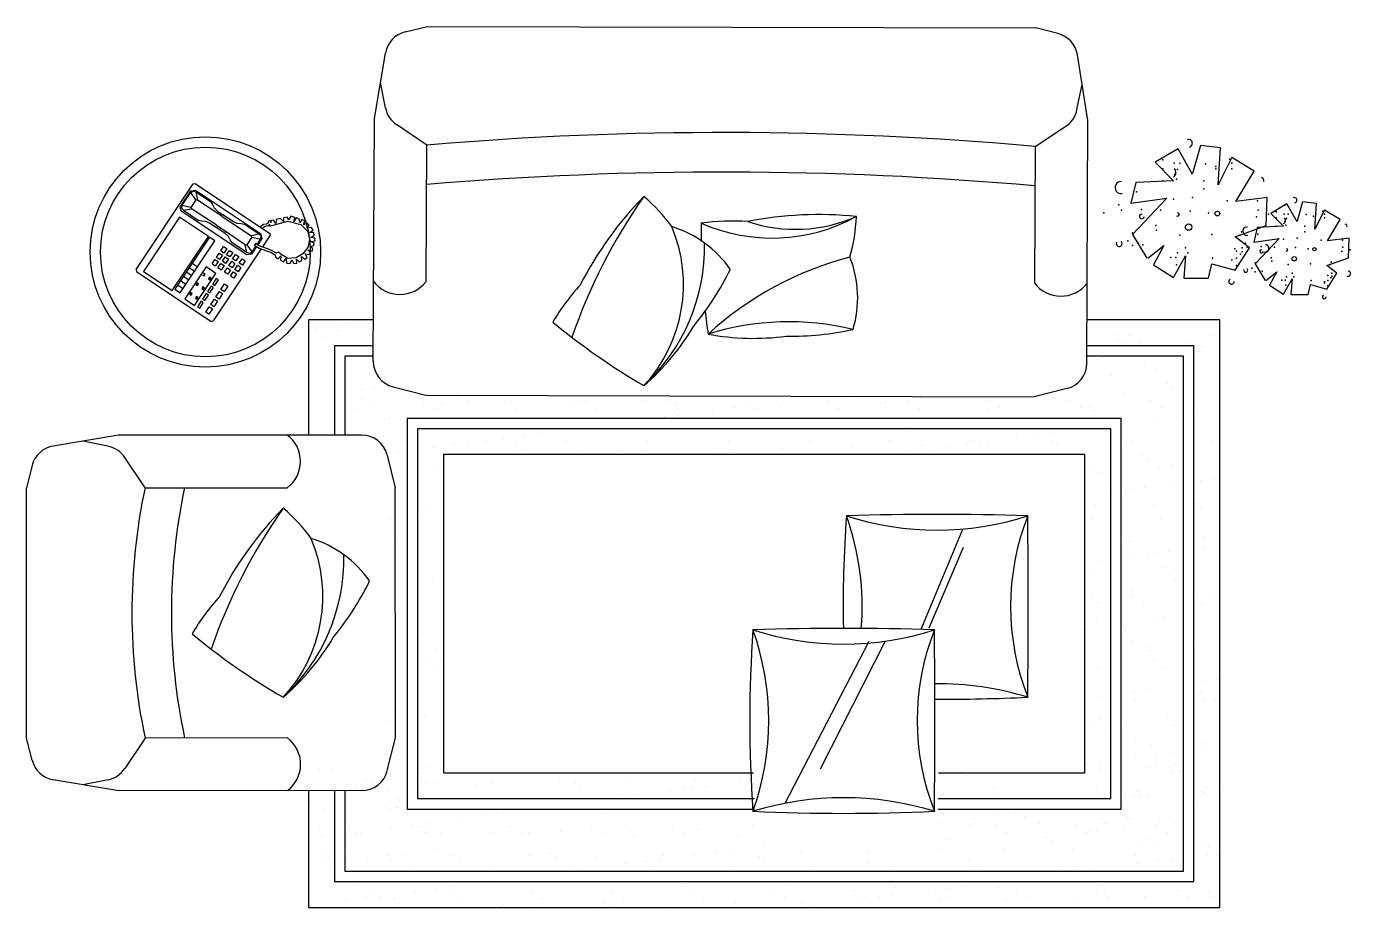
# Model space of a CAD drawing. Header units: inches. Extents: x 10.1 to 52.6, y 12.1 to 36.9.
# Drawn here: x 25.071 to 27.624, y 16.585 to 18.285 of the extents above; entities that cross this region are included whole.
import ezdxf

# ---------------------------------------------------------------- set-up
doc = ezdxf.new("R2010")
doc.units = ezdxf.units.IN
doc.header["$MEASUREMENT"] = 0
doc.layers.add('02', color=2, linetype='Continuous')

msp = doc.modelspace()

# ---------------------------------------------------------------- linework, layer by layer
at = {"layer": '02'}
for p, q in [((25.8016, 18.2742), (25.8445, 18.2847)), ((25.8445, 18.2847), (27.0173, 18.2819)), ((27.0601, 18.271), (27.0173, 18.2819)), ((25.7421, 18.1074), (25.7637, 18.2334)), ((27.1181, 18.1036), (27.0977, 18.2299)), ((25.7634, 18.1279), (25.7539, 18.1766)), ((27.0969, 18.1244), (27.1069, 18.173)), ((25.74, 17.639), (25.7421, 18.1074)), ((27.116, 17.6353), (27.1181, 18.1036)), ((25.8434, 18.0561), (25.7849, 18.0955)), ((27.0163, 18.0533), (27.0752, 18.0922)), ((25.8419, 17.793), (25.8434, 18.0561)), ((27.0163, 18.0533), (27.0148, 17.7902)), ((27.3353, 18.0551), (27.3199, 18.0011)), ((27.3739, 18.0504), (27.3353, 18.0551)), ((27.3693, 17.9795), (27.3739, 18.0504)), ((27.2921, 18.0489), (27.2474, 18.0227)), ((27.3199, 17.9995), (27.2921, 18.0489)), ((27.3955, 18.0319), (27.3693, 17.9795)), ((27.4387, 18.0057), (27.3955, 18.0319)), ((27.2474, 18.0227), (27.2829, 17.9872)), ((27.4032, 17.9471), (27.4387, 18.0057)), ((25.2826, 17.8158), (25.3929, 17.981)), ((25.3929, 17.981), (25.3964, 17.9817)), ((25.3964, 17.9817), (25.5407, 17.8854)), ((27.2103, 17.9841), (27.201, 17.944)), ((27.2829, 17.9872), (27.2103, 17.9841)), ((25.3674, 17.9361), (25.3883, 17.9674)), ((25.3712, 17.9395), (25.388, 17.9646)), ((25.388, 17.9646), (25.3929, 17.9674)), ((25.3981, 17.9503), (25.388, 17.9646)), ((25.3883, 17.9674), (25.397, 17.9692)), ((25.3981, 17.9503), (25.3883, 17.9357)), ((25.3929, 17.9674), (25.3977, 17.9657)), ((25.397, 17.9692), (25.5226, 17.8855)), ((25.3977, 17.9657), (25.4009, 17.95)), ((25.3977, 17.9657), (25.426, 17.9469)), ((25.4009, 17.95), (25.3981, 17.9503)), ((25.4479, 17.9186), (25.4009, 17.95)), ((27.201, 17.944), (27.2705, 17.9533)), ((27.2705, 17.9533), (27.2041, 17.8838)), ((27.4634, 17.9548), (27.4032, 17.9471)), ((27.4619, 17.9008), (27.4634, 17.9548)), ((25.3698, 17.9284), (25.3674, 17.9361)), ((25.4964, 17.844), (25.3698, 17.9284)), ((25.3712, 17.9395), (25.3705, 17.934)), ((25.3705, 17.934), (25.374, 17.9301)), ((25.3883, 17.9357), (25.3712, 17.9395)), ((25.374, 17.9301), (25.3897, 17.9333)), ((25.374, 17.9301), (25.4023, 17.9113)), ((25.3897, 17.9333), (25.3883, 17.9357)), ((25.4368, 17.9019), (25.3897, 17.9333)), ((25.426, 17.9469), (25.4298, 17.9413)), ((25.4298, 17.9413), (25.433, 17.9346)), ((25.433, 17.9346), (25.4396, 17.9287)), ((25.4396, 17.9287), (25.45, 17.9217)), ((27.5019, 17.9425), (27.4705, 17.9241)), ((27.4705, 17.9241), (27.4954, 17.8993)), ((27.5213, 17.9079), (27.5019, 17.9425)), ((27.5321, 17.9468), (27.5213, 17.909)), ((27.5591, 17.9435), (27.5321, 17.9468)), ((27.5559, 17.8939), (27.5591, 17.9435)), ((27.5743, 17.9306), (27.5559, 17.8939)), ((27.6045, 17.9122), (27.5743, 17.9306)), ((25.3667, 17.9169), (25.2969, 17.8123)), ((25.4221, 17.8799), (25.3667, 17.9169)), ((25.4023, 17.9113), (25.4089, 17.9099)), ((25.4089, 17.9099), (25.4162, 17.9095)), ((25.4162, 17.9095), (25.4242, 17.9057)), ((25.4242, 17.9057), (25.4347, 17.8987)), ((25.4546, 17.8855), (25.4347, 17.8987)), ((25.4368, 17.9019), (25.4933, 17.8642)), ((25.4479, 17.9186), (25.5044, 17.8809)), ((25.4699, 17.9085), (25.45, 17.9217)), ((25.4779, 17.9046), (25.4699, 17.9085)), ((25.4853, 17.9043), (25.4779, 17.9046)), ((25.4919, 17.9029), (25.4853, 17.9043)), ((25.5201, 17.8841), (25.4919, 17.9029)), ((25.5284, 17.9027), (25.5219, 17.898)), ((25.5261, 17.8952), (25.5304, 17.899)), ((25.5333, 17.9037), (25.5284, 17.9027)), ((25.5304, 17.899), (25.5366, 17.901)), ((25.5368, 17.9046), (25.5333, 17.9037)), ((25.5366, 17.901), (25.5388, 17.9011)), ((25.5379, 17.9094), (25.5368, 17.9046)), ((25.541, 17.91), (25.5379, 17.9094)), ((25.5388, 17.9011), (25.5401, 17.9035)), ((25.5401, 17.9035), (25.5408, 17.8998)), ((25.5408, 17.8998), (25.554, 17.9032)), ((25.5431, 17.9065), (25.541, 17.91)), ((25.5476, 17.9112), (25.5428, 17.9104)), ((25.5428, 17.9104), (25.5431, 17.9065)), ((25.5522, 17.9049), (25.5476, 17.9112)), ((25.5531, 17.9126), (25.5522, 17.9049)), ((25.5609, 17.9143), (25.5531, 17.9126)), ((25.554, 17.9032), (25.575, 17.9091)), ((25.5668, 17.9088), (25.5609, 17.9143)), ((25.567, 17.9155), (25.5668, 17.9088)), ((25.574, 17.9168), (25.567, 17.9155)), ((25.5775, 17.912), (25.574, 17.9168)), ((25.5755, 17.9091), (25.6001, 17.9028)), ((25.5811, 17.9189), (25.5775, 17.9121)), ((25.5887, 17.9165), (25.5811, 17.9189)), ((25.587, 17.9088), (25.5887, 17.9165)), ((25.5913, 17.9157), (25.587, 17.9088)), ((25.5971, 17.914), (25.5913, 17.9157)), ((25.5984, 17.9067), (25.5971, 17.914)), ((25.6022, 17.9124), (25.5984, 17.9067)), ((25.6001, 17.9028), (25.614, 17.8893)), ((25.6082, 17.9099), (25.6022, 17.9124)), ((25.6057, 17.9021), (25.6082, 17.9099)), ((25.6126, 17.9055), (25.6057, 17.9021)), ((25.6117, 17.8954), (25.6163, 17.9018)), ((25.6163, 17.9018), (25.6126, 17.9055)), ((27.4017, 17.8792), (27.4619, 17.9008)), ((27.4446, 17.8971), (27.4381, 17.869)), ((27.4954, 17.8993), (27.4446, 17.8971)), ((27.5797, 17.8712), (27.6045, 17.9122)), ((25.3524, 17.7753), (25.4221, 17.8799)), ((25.4242, 17.8785), (25.3572, 17.7781)), ((25.3677, 17.7711), (25.4347, 17.8715)), ((25.4347, 17.8715), (25.4242, 17.8785)), ((25.4612, 17.8795), (25.4546, 17.8855)), ((25.4643, 17.8729), (25.4612, 17.8795)), ((25.4682, 17.8673), (25.4643, 17.8729)), ((25.5058, 17.8785), (25.4961, 17.8638)), ((25.5201, 17.8841), (25.5044, 17.8809)), ((25.5044, 17.8809), (25.5058, 17.8785)), ((25.5058, 17.8785), (25.5229, 17.8746)), ((25.5161, 17.8644), (25.5229, 17.8746)), ((25.5253, 17.876), (25.5172, 17.8638)), ((25.5236, 17.8802), (25.5201, 17.8841)), ((25.5226, 17.8855), (25.5253, 17.876)), ((25.5229, 17.8746), (25.5236, 17.8802)), ((25.5414, 17.882), (25.5264, 17.8594)), ((25.5407, 17.8854), (25.5414, 17.882)), ((25.6208, 17.8967), (25.6117, 17.8954)), ((25.614, 17.8893), (25.6169, 17.8739)), ((25.6169, 17.8739), (25.614, 17.8581)), ((25.6179, 17.8873), (25.6239, 17.8921)), ((25.6256, 17.8864), (25.6179, 17.8873)), ((25.6198, 17.8777), (25.6263, 17.882)), ((25.6272, 17.8765), (25.6198, 17.8777)), ((25.6239, 17.8921), (25.6208, 17.8967)), ((25.6263, 17.882), (25.6256, 17.8864)), ((25.6279, 17.8711), (25.6272, 17.8765)), ((27.2041, 17.8838), (27.2319, 17.8376)), ((27.4295, 17.8576), (27.4017, 17.8792)), ((27.4381, 17.869), (27.4867, 17.8755)), ((27.4867, 17.8755), (27.4403, 17.8269)), ((27.6218, 17.8766), (27.5797, 17.8712)), ((27.6207, 17.8388), (27.6218, 17.8766)), ((25.5239, 17.8558), (25.4311, 17.7167)), ((25.4375, 17.8394), (25.443, 17.8478)), ((25.443, 17.8478), (25.4493, 17.8436)), ((25.4458, 17.852), (25.4514, 17.8604)), ((25.4521, 17.8478), (25.4458, 17.852)), ((25.4514, 17.8604), (25.4577, 17.8562)), ((25.4577, 17.8562), (25.4521, 17.8478)), ((25.4573, 17.8443), (25.4629, 17.8527)), ((25.4629, 17.8527), (25.4692, 17.8485)), ((25.4692, 17.8485), (25.4636, 17.8401)), ((25.4964, 17.8485), (25.4682, 17.8673)), ((25.4933, 17.8642), (25.4961, 17.8638)), ((25.4964, 17.8485), (25.4933, 17.8642)), ((25.4961, 17.8638), (25.5062, 17.8495)), ((25.5013, 17.8468), (25.4964, 17.8485)), ((25.5062, 17.8495), (25.5013, 17.8468)), ((25.5149, 17.8604), (25.5051, 17.8457)), ((25.5062, 17.8495), (25.5139, 17.8611)), ((25.5128, 17.8663), (25.5107, 17.8631)), ((25.5107, 17.8631), (25.5198, 17.8573)), ((25.5216, 17.8613), (25.5128, 17.8663)), ((25.5198, 17.8573), (25.5321, 17.8527)), ((25.5293, 17.8582), (25.5216, 17.8613)), ((25.541, 17.8541), (25.5293, 17.8582)), ((25.5321, 17.8527), (25.5437, 17.8486)), ((25.5465, 17.8514), (25.541, 17.8541)), ((25.5437, 17.8486), (25.5491, 17.8448)), ((25.5519, 17.8475), (25.5465, 17.8514)), ((25.5572, 17.8495), (25.5519, 17.8475)), ((25.5615, 17.8454), (25.5572, 17.8495)), ((25.6045, 17.8461), (25.5911, 17.8388)), ((25.614, 17.8581), (25.6045, 17.8461)), ((25.6126, 17.8394), (25.6087, 17.846)), ((25.6087, 17.846), (25.6161, 17.8447)), ((25.6189, 17.848), (25.6138, 17.8536)), ((25.6138, 17.8536), (25.6221, 17.8514)), ((25.6161, 17.8447), (25.6189, 17.848)), ((25.6182, 17.8602), (25.6256, 17.8622)), ((25.6237, 17.8561), (25.6182, 17.8602)), ((25.6194, 17.8703), (25.6279, 17.8711)), ((25.6262, 17.8667), (25.6194, 17.8703)), ((25.6221, 17.8514), (25.6237, 17.8561)), ((25.6256, 17.8622), (25.6262, 17.8667)), ((27.2335, 17.8376), (27.2643, 17.8623)), ((27.2643, 17.8623), (27.2443, 17.8252)), ((27.4017, 17.8144), (27.4295, 17.8576)), ((25.4176, 17.821), (25.3764, 17.7593)), ((25.3907, 17.8283), (25.4012, 17.8213)), ((25.4364, 17.8084), (25.4176, 17.821)), ((25.4291, 17.8269), (25.4347, 17.8353)), ((25.4354, 17.8227), (25.4291, 17.8269)), ((25.4347, 17.8353), (25.4409, 17.8311)), ((25.4409, 17.8311), (25.4354, 17.8227)), ((25.4437, 17.8353), (25.4375, 17.8394)), ((25.4406, 17.8192), (25.4462, 17.8276)), ((25.4493, 17.8436), (25.4437, 17.8353)), ((25.4462, 17.8276), (25.4525, 17.8234)), ((25.4525, 17.8234), (25.4469, 17.815)), ((25.449, 17.8318), (25.4545, 17.8401)), ((25.4552, 17.8276), (25.449, 17.8318)), ((25.4545, 17.8401), (25.4608, 17.836)), ((25.4608, 17.836), (25.4552, 17.8276)), ((25.4636, 17.8401), (25.4573, 17.8443)), ((25.4615, 17.8234), (25.4671, 17.8318)), ((25.4678, 17.8192), (25.4615, 17.8234)), ((25.4671, 17.8318), (25.4734, 17.8276)), ((25.4734, 17.8276), (25.4678, 17.8192)), ((25.4688, 17.8366), (25.4744, 17.845)), ((25.4751, 17.8325), (25.4688, 17.8366)), ((25.473, 17.8157), (25.4786, 17.8241)), ((25.4744, 17.845), (25.4807, 17.8408)), ((25.4807, 17.8408), (25.4751, 17.8325)), ((25.4786, 17.8241), (25.4849, 17.8199)), ((25.4814, 17.8283), (25.487, 17.8366)), ((25.4877, 17.8241), (25.4814, 17.8283)), ((25.487, 17.8366), (25.4933, 17.8325)), ((25.4933, 17.8325), (25.4877, 17.8241)), ((25.5051, 17.8457), (25.4964, 17.844)), ((25.5491, 17.8448), (25.5508, 17.8445)), ((25.5508, 17.8445), (25.5516, 17.8407)), ((25.5516, 17.8407), (25.5564, 17.8368)), ((25.5564, 17.8368), (25.5615, 17.8423)), ((25.5615, 17.8423), (25.5612, 17.8339)), ((25.5612, 17.8339), (25.5672, 17.8306)), ((25.5755, 17.8375), (25.5615, 17.8454)), ((25.5672, 17.8306), (25.5723, 17.8369)), ((25.5723, 17.8369), (25.573, 17.8279)), ((25.573, 17.8279), (25.5798, 17.8274)), ((25.5911, 17.8388), (25.5755, 17.8375)), ((25.5798, 17.8274), (25.5827, 17.8346)), ((25.5827, 17.8346), (25.5867, 17.8277)), ((25.5867, 17.8277), (25.5926, 17.8283)), ((25.5926, 17.8283), (25.5923, 17.8356)), ((25.5923, 17.8356), (25.5974, 17.8309)), ((25.5974, 17.8309), (25.6026, 17.8332)), ((25.6026, 17.8332), (25.6018, 17.8411)), ((25.6018, 17.8411), (25.6083, 17.8358)), ((25.6083, 17.8358), (25.6126, 17.8394)), ((27.2443, 17.8252), (27.2829, 17.8006)), ((27.2829, 17.8006), (27.306, 17.8422)), ((27.306, 17.8422), (27.3029, 17.799)), ((27.3508, 17.799), (27.3569, 17.8268)), ((27.3569, 17.8268), (27.4017, 17.8144)), ((27.4403, 17.8269), (27.4597, 17.7945)), ((27.5786, 17.8237), (27.6207, 17.8388)), ((27.598, 17.8086), (27.5786, 17.8237)), ((25.2826, 17.8158), (25.2833, 17.8123)), ((25.2833, 17.8123), (25.4277, 17.716)), ((25.2969, 17.8123), (25.3524, 17.7753)), ((25.3684, 17.7948), (25.3789, 17.7879)), ((25.374, 17.8032), (25.3844, 17.7962)), ((25.3796, 17.8116), (25.39, 17.8046)), ((25.3851, 17.8199), (25.3956, 17.813)), ((25.3952, 17.7467), (25.4364, 17.8084)), ((25.4106, 17.806), (25.4137, 17.8039)), ((25.4158, 17.807), (25.4127, 17.8091)), ((25.4137, 17.8039), (25.4158, 17.807)), ((25.4242, 17.8014), (25.4221, 17.7983)), ((25.4221, 17.7983), (25.4252, 17.7962)), ((25.4273, 17.7993), (25.4242, 17.8014)), ((25.4252, 17.7962), (25.4273, 17.7993)), ((25.4374, 17.7986), (25.4305, 17.7882)), ((25.4347, 17.7854), (25.4416, 17.7959)), ((25.4416, 17.7959), (25.4374, 17.7986)), ((25.4469, 17.815), (25.4406, 17.8192)), ((25.4531, 17.8108), (25.4587, 17.8192)), ((25.4594, 17.8067), (25.4531, 17.8108)), ((25.4587, 17.8192), (25.465, 17.815)), ((25.465, 17.815), (25.4594, 17.8067)), ((25.4647, 17.8032), (25.4702, 17.8115)), ((25.4709, 17.799), (25.4647, 17.8032)), ((25.4702, 17.8115), (25.4765, 17.8074)), ((25.4765, 17.8074), (25.4709, 17.799)), ((25.4793, 17.8115), (25.473, 17.8157)), ((25.4849, 17.8199), (25.4793, 17.8115)), ((27.3029, 17.799), (27.3508, 17.799)), ((27.4608, 17.7945), (27.4824, 17.8118)), ((27.4824, 17.8118), (27.4684, 17.7859)), ((27.4954, 17.7686), (27.5116, 17.7978)), ((27.5116, 17.7978), (27.5094, 17.7676)), ((27.5786, 17.7783), (27.598, 17.8086)), ((25.3572, 17.7781), (25.3677, 17.7711)), ((25.3628, 17.7865), (25.3733, 17.7795)), ((25.3876, 17.7715), (25.3855, 17.7683)), ((25.3907, 17.7694), (25.3876, 17.7715)), ((25.3886, 17.7662), (25.3907, 17.7694)), ((25.4001, 17.7903), (25.398, 17.7872)), ((25.398, 17.7872), (25.4012, 17.7851)), ((25.4033, 17.7882), (25.4001, 17.7903)), ((25.4012, 17.7851), (25.4033, 17.7882)), ((25.4116, 17.7826), (25.4095, 17.7795)), ((25.4095, 17.7795), (25.4127, 17.7774)), ((25.4179, 17.7694), (25.4109, 17.7589)), ((25.4148, 17.7805), (25.4116, 17.7826)), ((25.4127, 17.7774), (25.4148, 17.7805)), ((25.4221, 17.7666), (25.4179, 17.7694)), ((25.4277, 17.784), (25.4207, 17.7735)), ((25.4207, 17.7735), (25.4249, 17.7708)), ((25.4249, 17.7708), (25.4319, 17.7812)), ((25.4319, 17.7812), (25.4277, 17.784)), ((25.4305, 17.7882), (25.4347, 17.7854)), ((25.4364, 17.7631), (25.4434, 17.7735)), ((25.4496, 17.7694), (25.4427, 17.7589)), ((25.4434, 17.7735), (25.4496, 17.7694)), ((25.4462, 17.7777), (25.4531, 17.7882)), ((25.4524, 17.7735), (25.4462, 17.7777)), ((25.4594, 17.784), (25.4524, 17.7735)), ((25.4531, 17.7882), (25.4594, 17.784)), ((27.4684, 17.7859), (27.4954, 17.7686)), ((27.5429, 17.7676), (27.5473, 17.787)), ((27.5473, 17.787), (27.5786, 17.7783)), ((25.3764, 17.7593), (25.3952, 17.7467)), ((25.3855, 17.7683), (25.3886, 17.7662)), ((25.3991, 17.7638), (25.397, 17.7607)), ((25.397, 17.7607), (25.4001, 17.7586)), ((25.4022, 17.7617), (25.3991, 17.7638)), ((25.4001, 17.7586), (25.4022, 17.7617)), ((25.4081, 17.7547), (25.4012, 17.7443)), ((25.4012, 17.7443), (25.4054, 17.7415)), ((25.4054, 17.7415), (25.4123, 17.7519)), ((25.4123, 17.7519), (25.4081, 17.7547)), ((25.4109, 17.7589), (25.4151, 17.7561)), ((25.4151, 17.7561), (25.4221, 17.7666)), ((25.4169, 17.7338), (25.4238, 17.7443)), ((25.4238, 17.7443), (25.4301, 17.7401)), ((25.4266, 17.7484), (25.4336, 17.7589)), ((25.4329, 17.7443), (25.4266, 17.7484)), ((25.4399, 17.7547), (25.4329, 17.7443)), ((25.4336, 17.7589), (25.4399, 17.7547)), ((25.4427, 17.7589), (25.4364, 17.7631)), ((27.5094, 17.7676), (27.5429, 17.7676)), ((25.4231, 17.7296), (25.4169, 17.7338)), ((25.4301, 17.7401), (25.4231, 17.7296)), ((25.7403, 17.7189), (25.6152, 17.7189)), ((25.6152, 17.7189), (25.6152, 17.4967)), ((27.3722, 17.7189), (27.1164, 17.7189)), ((27.3722, 16.5854), (27.3722, 17.7189)), ((25.4277, 17.716), (25.4311, 17.7167)), ((25.63, 17.7023), (25.63, 17.7023)), ((25.6704, 17.6984), (25.6704, 17.6984)), ((25.6707, 17.7076), (25.6707, 17.7076)), ((25.6967, 17.711), (25.6967, 17.711)), ((25.6414, 17.6853), (25.6414, 17.6853)), ((25.6625, 17.6719), (25.6625, 17.6719)), ((25.7401, 17.6689), (25.6652, 17.6689)), ((25.6652, 17.6689), (25.6652, 17.4967)), ((27.3222, 17.6689), (27.1162, 17.6689)), ((27.1687, 17.69), (27.1687, 17.69)), ((27.1779, 17.6815), (27.1779, 17.6815)), ((27.1854, 17.6758), (27.1854, 17.6758)), ((27.1985, 17.6882), (27.1985, 17.6882)), ((27.2196, 17.6747), (27.2196, 17.6747)), ((27.3133, 17.6752), (27.3133, 17.6752)), ((27.3222, 16.6354), (27.3222, 17.6689)), ((27.3373, 17.6681), (27.3373, 17.6681)), ((27.3542, 17.6885), (27.3542, 17.6885)), ((25.6153, 17.6605), (25.6153, 17.6605)), ((25.74, 17.6489), (25.6852, 17.6489)), ((25.6852, 17.6489), (25.6852, 17.4967)), ((27.3022, 17.6489), (27.1161, 17.6489)), ((27.3022, 16.6554), (27.3022, 17.6489)), ((25.6588, 17.6206), (25.6588, 17.6206)), ((27.1087, 17.638), (27.1087, 17.638)), ((27.118, 17.6241), (27.118, 17.6241)), ((27.1348, 17.6415), (27.1348, 17.6415)), ((27.2277, 17.6359), (27.2277, 17.6359)), ((27.2489, 17.6258), (27.2489, 17.6258)), ((25.7616, 17.6088), (25.7616, 17.6088)), ((27.0774, 17.592), (27.0774, 17.592)), ((27.1629, 17.6113), (27.1629, 17.6113)), ((27.2712, 17.5961), (27.2712, 17.5961)), ((25.7168, 17.5842), (25.7168, 17.5842)), ((25.7178, 17.5666), (25.7178, 17.5666)), ((25.7428, 17.5877), (25.7428, 17.5877)), ((25.7782, 17.5896), (25.8413, 17.5735)), ((25.8413, 17.5735), (27.0141, 17.5707)), ((25.9116, 17.5706), (25.9116, 17.5706)), ((26.4009, 17.5676), (26.4009, 17.5676)), ((26.5288, 17.567), (26.5288, 17.567)), ((26.5704, 17.5672), (26.5704, 17.5672)), ((26.5964, 17.5706), (26.5964, 17.5706)), ((26.6597, 17.5687), (26.6597, 17.5687)), ((26.7948, 17.5736), (26.7948, 17.5736)), ((26.9227, 17.573), (26.9227, 17.573)), ((27.0773, 17.5862), (27.0141, 17.5707)), ((27.0535, 17.5746), (27.0535, 17.5746)), ((27.1886, 17.5795), (27.1886, 17.5795)), ((27.2804, 17.5876), (27.2804, 17.5876)), ((25.7029, 17.5467), (25.7029, 17.5467)), ((25.7412, 17.5552), (25.7412, 17.5552)), ((25.8375, 17.5604), (25.8375, 17.5604)), ((25.8586, 17.547), (25.8586, 17.547)), ((25.8721, 17.5569), (25.8721, 17.5569)), ((25.9208, 17.5622), (25.9208, 17.5622)), ((25.9932, 17.5607), (25.9932, 17.5607)), ((26.0071, 17.5617), (26.0071, 17.5617)), ((26.0143, 17.5473), (26.0143, 17.5473)), ((26.1209, 17.5604), (26.1209, 17.5604)), ((26.135, 17.5611), (26.135, 17.5611)), ((26.1489, 17.561), (26.1489, 17.561)), ((26.17, 17.5475), (26.17, 17.5475)), ((26.2659, 17.5628), (26.2659, 17.5628)), ((26.3046, 17.5613), (26.3046, 17.5613)), ((26.3147, 17.5645), (26.3147, 17.5645)), ((26.3239, 17.556), (26.3239, 17.556)), ((26.3257, 17.5478), (26.3257, 17.5478)), ((26.3951, 17.5441), (26.3951, 17.5441)), ((26.4358, 17.5494), (26.4358, 17.5494)), ((26.4603, 17.5615), (26.4603, 17.5615)), ((26.4618, 17.5529), (26.4618, 17.5529)), ((26.4814, 17.5481), (26.4814, 17.5481)), ((26.524, 17.5543), (26.524, 17.5543)), ((26.5297, 17.5618), (26.5297, 17.5618)), ((26.616, 17.5618), (26.616, 17.5618)), ((26.6371, 17.5484), (26.6371, 17.5484)), ((26.7178, 17.5583), (26.7178, 17.5583)), ((26.727, 17.5499), (26.727, 17.5499)), ((26.7717, 17.5621), (26.7717, 17.5621)), ((26.7928, 17.5487), (26.7928, 17.5487)), ((26.9271, 17.5482), (26.9271, 17.5482)), ((26.9274, 17.5624), (26.9274, 17.5624)), ((26.9485, 17.549), (26.9485, 17.549)), ((27.0831, 17.5627), (27.0831, 17.5627)), ((27.1042, 17.5492), (27.1042, 17.5492)), ((27.1209, 17.5522), (27.1209, 17.5522)), ((27.1301, 17.5437), (27.1301, 17.5437)), ((27.2388, 17.563), (27.2388, 17.563)), ((27.2599, 17.5495), (27.2599, 17.5495)), ((27.3302, 17.542), (27.3302, 17.542)), ((25.7613, 17.5267), (25.7613, 17.5267)), ((25.7705, 17.5183), (25.7705, 17.5183)), ((27.1822, 17.5289), (25.8052, 17.5289)), ((25.8052, 17.5289), (25.8052, 16.7754)), ((26.3012, 17.5317), (26.3012, 17.5317)), ((26.3272, 17.5351), (26.3272, 17.5351)), ((27.1822, 16.7754), (27.1822, 17.5289)), ((27.2488, 17.527), (27.2488, 17.527)), ((27.252, 17.5294), (27.252, 17.5294)), ((27.2894, 17.5324), (27.2894, 17.5324)), ((25.2491, 17.4965), (25.1229, 17.4755)), ((25.7175, 17.4967), (25.2491, 17.4965)), ((27.1622, 17.5089), (25.8252, 17.5089)), ((25.8252, 17.5089), (25.8252, 16.7954)), ((25.9914, 17.4909), (25.9914, 17.4909)), ((26.032, 17.4963), (26.032, 17.4963)), ((26.0581, 17.4997), (26.0581, 17.4997)), ((26.126, 17.5086), (26.126, 17.5086)), ((26.5767, 17.506), (26.5767, 17.506)), ((26.7768, 17.5043), (26.7768, 17.5043)), ((26.9706, 17.5083), (26.9706, 17.5083)), ((26.9796, 17.4916), (26.9796, 17.4916)), ((26.9798, 17.4999), (26.9798, 17.4999)), ((27.0203, 17.4969), (27.0203, 17.4969)), ((27.0463, 17.5003), (27.0463, 17.5003)), ((27.1622, 16.7954), (27.1622, 17.5089)), ((25.2285, 17.4753), (25.1798, 17.485)), ((25.7889, 17.4643), (25.7889, 17.4643)), ((25.802, 17.4836), (25.802, 17.4836)), ((25.8568, 17.4732), (25.8568, 17.4732)), ((25.8974, 17.4786), (25.8974, 17.4786)), ((25.9235, 17.482), (25.9235, 17.482)), ((25.9577, 17.4839), (25.9577, 17.4839)), ((26.0103, 17.4654), (26.0103, 17.4654)), ((26.0141, 17.4767), (26.0141, 17.4767)), ((26.0233, 17.4683), (26.0233, 17.4683)), ((26.1134, 17.4841), (26.1134, 17.4841)), ((26.1382, 17.4648), (26.1382, 17.4648)), ((26.2234, 17.4665), (26.2234, 17.4665)), ((26.269, 17.4664), (26.269, 17.4664)), ((26.2691, 17.4844), (26.2691, 17.4844)), ((26.4041, 17.4713), (26.4041, 17.4713)), ((26.4172, 17.4706), (26.4172, 17.4706)), ((26.4248, 17.4847), (26.4248, 17.4847)), ((26.532, 17.4707), (26.532, 17.4707)), ((26.5805, 17.485), (26.5805, 17.485)), ((26.6629, 17.4724), (26.6629, 17.4724)), ((26.7362, 17.4853), (26.7362, 17.4853)), ((26.7771, 17.4649), (26.7771, 17.4649)), ((26.7979, 17.4772), (26.7979, 17.4772)), ((26.8203, 17.4644), (26.8203, 17.4644)), ((26.845, 17.4738), (26.845, 17.4738)), ((26.8857, 17.4792), (26.8857, 17.4792)), ((26.8919, 17.4855), (26.8919, 17.4855)), ((26.9117, 17.4826), (26.9117, 17.4826)), ((26.9258, 17.4766), (26.9258, 17.4766)), ((27.0476, 17.4858), (27.0476, 17.4858)), ((27.0567, 17.4783), (27.0567, 17.4783)), ((27.1917, 17.4831), (27.1917, 17.4831)), ((27.2033, 17.4861), (27.2033, 17.4861)), ((27.359, 17.4864), (27.359, 17.4864)), ((25.082, 17.4377), (25.0713, 17.3949)), ((25.2999, 17.395), (25.2608, 17.4536)), ((25.7629, 17.4608), (25.7629, 17.4608)), ((25.7667, 17.4582), (25.7825, 17.3951)), ((25.8752, 17.4605), (25.8752, 17.4605)), ((27.1122, 17.4589), (25.8752, 17.4589)), ((25.8752, 17.4589), (25.8752, 16.8454)), ((26.4264, 17.4621), (26.4264, 17.4621)), ((26.6265, 17.4604), (26.6265, 17.4604)), ((26.7511, 17.4615), (26.7511, 17.4615)), ((27.1122, 16.8454), (27.1122, 17.4589)), ((27.1235, 17.4375), (27.1235, 17.4375)), ((27.2234, 17.4583), (27.2234, 17.4583)), ((27.2326, 17.4498), (27.2326, 17.4498)), ((27.2792, 17.4378), (27.2792, 17.4378)), ((25.8638, 17.4328), (25.8638, 17.4328)), ((25.873, 17.4244), (25.873, 17.4244)), ((27.1243, 17.4314), (27.1243, 17.4314)), ((27.1446, 17.424), (27.1446, 17.424)), ((27.2552, 17.4331), (27.2552, 17.4331)), ((27.3003, 17.4243), (27.3003, 17.4243)), ((27.3616, 17.4124), (27.3616, 17.4124)), ((25.0715, 16.9123), (25.0713, 17.3949)), ((25.2999, 17.395), (25.5743, 17.3951)), ((25.7827, 16.9125), (25.7825, 17.3951)), ((27.1949, 17.3868), (27.1949, 17.3868)), ((27.2009, 17.3913), (27.2009, 17.3913)), ((27.227, 17.3947), (27.227, 17.3947)), ((27.2823, 17.4042), (27.2823, 17.4042)), ((27.2949, 17.4036), (27.2949, 17.4036)), ((27.3355, 17.409), (27.3355, 17.409)), ((27.1603, 17.3859), (27.1603, 17.3859)), ((27.2437, 17.3609), (27.2437, 17.3609)), ((27.3228, 17.3862), (27.3228, 17.3862)), ((27.3258, 17.3644), (27.3258, 17.3644)), ((25.835, 17.3409), (25.835, 17.3409)), ((25.8423, 17.3584), (25.8423, 17.3584)), ((27.132, 17.3603), (27.132, 17.3603)), ((27.2583, 17.3367), (27.2583, 17.3367)), ((27.3351, 17.3559), (27.3351, 17.3559)), ((25.7724, 17.3349), (25.7724, 17.3349)), ((26.8763, 17.3143), (26.7957, 17.1218)), ((27.1275, 17.3351), (27.1275, 17.3351)), ((27.1848, 17.312), (27.1848, 17.312)), ((25.7836, 17.2963), (25.7836, 17.2963)), ((27.185, 17.2988), (27.185, 17.2988)), ((27.198, 17.2905), (27.198, 17.2905)), ((27.3259, 17.2899), (27.3259, 17.2899)), ((27.3407, 17.2991), (27.3407, 17.2991)), ((26.8777, 17.28), (26.8116, 17.1242)), ((27.2064, 17.2625), (27.2064, 17.2625)), ((27.2345, 17.2664), (27.2345, 17.2664)), ((27.247, 17.2679), (27.247, 17.2679)), ((27.2731, 17.2713), (27.2731, 17.2713)), ((27.341, 17.2802), (27.341, 17.2802)), ((25.8749, 17.241), (25.8749, 17.241)), ((27.1125, 17.2501), (27.1125, 17.2501)), ((27.1284, 17.2354), (27.1284, 17.2354)), ((27.1385, 17.2536), (27.1385, 17.2536)), ((27.2615, 17.2404), (27.2615, 17.2404)), ((27.2841, 17.2357), (27.2841, 17.2357)), ((25.8551, 17.2141), (25.8551, 17.2141)), ((27.278, 17.2266), (27.278, 17.2266)), ((27.2872, 17.2181), (27.2872, 17.2181)), ((25.8029, 17.1845), (25.8029, 17.1845)), ((27.1277, 17.1827), (27.1277, 17.1827)), ((27.2012, 17.1941), (27.2012, 17.1941)), ((27.2043, 17.1871), (27.2043, 17.1871)), ((27.3291, 17.1935), (27.3291, 17.1935)), ((27.36, 17.1873), (27.36, 17.1873)), ((27.1369, 17.1743), (27.1369, 17.1743)), ((27.2254, 17.1736), (27.2254, 17.1736)), ((27.337, 17.1725), (27.337, 17.1725)), ((25.7773, 17.1488), (25.7773, 17.1488)), ((27.1338, 17.1424), (27.1338, 17.1424)), ((27.2525, 17.1391), (27.2525, 17.1391)), ((27.2646, 17.144), (27.2646, 17.144)), ((27.2931, 17.1445), (27.2931, 17.1445)), ((27.1179, 17.1214), (27.1179, 17.1214)), ((27.1586, 17.1268), (27.1586, 17.1268)), ((27.1846, 17.1302), (27.1846, 17.1302)), ((27.1867, 17.1286), (27.1867, 17.1286)), ((27.3245, 17.1105), (27.3245, 17.1105)), ((25.8271, 17.1032), (25.8271, 17.1032)), ((25.8605, 17.0853), (25.8605, 17.0853)), ((26.6957, 17.0984), (26.5337, 16.7863)), ((26.727, 17.0992), (26.6015, 16.8521)), ((27.2043, 17.0978), (27.2043, 17.0978)), ((27.2302, 17.0888), (27.2302, 17.0888)), ((27.2394, 17.0803), (27.2394, 17.0803)), ((27.3322, 17.0972), (27.3322, 17.0972)), ((25.7926, 17.0764), (25.7926, 17.0764)), ((25.8433, 17.0593), (25.8433, 17.0593)), ((25.8706, 17.0633), (25.8706, 17.0633)), ((27.2447, 17.0619), (27.2447, 17.0619)), ((25.8275, 17.0289), (25.8275, 17.0289)), ((25.8644, 17.0459), (25.8644, 17.0459)), ((27.1369, 17.046), (27.1369, 17.046)), ((27.2658, 17.0484), (27.2658, 17.0484)), ((27.2678, 17.0477), (27.2678, 17.0477)), ((27.2892, 17.0347), (27.2892, 17.0347)), ((27.2047, 17.0034), (27.2047, 17.0034)), ((27.2307, 17.0068), (27.2307, 17.0068)), ((27.2986, 17.0157), (27.2986, 17.0157)), ((27.3392, 17.0211), (27.3392, 17.0211)), ((27.3653, 17.0245), (27.3653, 17.0245)), ((27.1389, 16.9909), (27.1389, 16.9909)), ((27.2075, 17.0014), (27.2075, 17.0014)), ((27.2091, 16.985), (27.2091, 16.985)), ((27.3327, 16.9949), (27.3327, 16.9949)), ((27.3354, 17.0008), (27.3354, 17.0008)), ((27.3419, 16.9864), (27.3419, 16.9864)), ((27.3648, 16.9853), (27.3648, 16.9853)), ((25.7793, 16.9654), (25.7793, 16.9654)), ((25.8387, 16.953), (25.8387, 16.953)), ((25.772, 16.9442), (25.772, 16.9442)), ((25.8307, 16.9325), (25.8307, 16.9325)), ((27.1293, 16.9364), (27.1293, 16.9364)), ((27.1401, 16.9497), (27.1401, 16.9497)), ((27.1824, 16.951), (27.1824, 16.951)), ((27.1916, 16.9426), (27.1916, 16.9426)), ((27.2709, 16.9514), (27.2709, 16.9514)), ((27.285, 16.9367), (27.285, 16.9367)), ((25.0822, 16.8695), (25.0715, 16.9123)), ((25.3001, 16.9124), (25.261, 16.8537)), ((25.5745, 16.9125), (25.3001, 16.9124)), ((25.7669, 16.8494), (25.7827, 16.9125)), ((25.832, 16.9171), (25.832, 16.9171)), ((27.1504, 16.9229), (27.1504, 16.9229)), ((27.2106, 16.9051), (27.2106, 16.9051)), ((27.3385, 16.9045), (27.3385, 16.9045)), ((25.7632, 16.8808), (25.7632, 16.8808)), ((27.2414, 16.897), (27.2414, 16.897)), ((27.2508, 16.88), (27.2508, 16.88)), ((27.2768, 16.8834), (27.2768, 16.8834)), ((27.3447, 16.8923), (27.3447, 16.8923)), ((25.6357, 16.8507), (25.6357, 16.8507)), ((25.6617, 16.8542), (25.6617, 16.8542)), ((25.8298, 16.8534), (25.8298, 16.8534)), ((25.8482, 16.8573), (25.8482, 16.8573)), ((27.1162, 16.8623), (27.1162, 16.8623)), ((27.1422, 16.8657), (27.1422, 16.8657)), ((27.1432, 16.8534), (27.1432, 16.8534)), ((27.2101, 16.8746), (27.2101, 16.8746)), ((27.2312, 16.8559), (27.2312, 16.8559)), ((27.2495, 16.8598), (27.2495, 16.8598)), ((27.2741, 16.855), (27.2741, 16.855)), ((27.2849, 16.8571), (27.2849, 16.8571)), ((25.2493, 16.8107), (25.1231, 16.8317)), ((25.2287, 16.832), (25.18, 16.8223)), ((25.7271, 16.8333), (25.7271, 16.8333)), ((25.7363, 16.8249), (25.7363, 16.8249)), ((25.8338, 16.8362), (25.8338, 16.8362)), ((25.8401, 16.8269), (25.8401, 16.8269)), ((25.8588, 16.8262), (25.8588, 16.8262)), ((25.8752, 16.8454), (26.4732, 16.8454)), ((25.968, 16.8263), (25.968, 16.8263)), ((26.0989, 16.828), (26.0989, 16.828)), ((26.1302, 16.8272), (26.1302, 16.8272)), ((26.2339, 16.8328), (26.2339, 16.8328)), ((26.3618, 16.8322), (26.3618, 16.8322)), ((26.4487, 16.8283), (26.4487, 16.8283)), ((26.8297, 16.8454), (27.1122, 16.8454)), ((26.8866, 16.8398), (26.8866, 16.8398)), ((27.0216, 16.8447), (27.0216, 16.8447)), ((27.1495, 16.8441), (27.1495, 16.8441)), ((27.2804, 16.8457), (27.2804, 16.8457)), ((27.2941, 16.8486), (27.2941, 16.8486)), ((27.296, 16.8486), (27.296, 16.8486)), ((25.7177, 16.8109), (25.2493, 16.8107)), ((25.6152, 16.8109), (25.6152, 16.5854)), ((25.6652, 16.8109), (25.6652, 16.6354)), ((25.6852, 16.8109), (25.6852, 16.6554)), ((25.7051, 16.822), (25.7051, 16.822)), ((25.7684, 16.8086), (25.7684, 16.8086)), ((25.9364, 16.8232), (25.9364, 16.8232)), ((26.1394, 16.8188), (26.1394, 16.8188)), ((26.2462, 16.8017), (26.2462, 16.8017)), ((26.3141, 16.8106), (26.3141, 16.8106)), ((26.3395, 16.817), (26.3395, 16.817)), ((26.3547, 16.8159), (26.3547, 16.8159)), ((26.3808, 16.8194), (26.3808, 16.8194)), ((26.9364, 16.8149), (26.9364, 16.8149)), ((26.9456, 16.8065), (26.9456, 16.8065)), ((27.1345, 16.8132), (27.1345, 16.8132)), ((27.1457, 16.8048), (27.1457, 16.8048)), ((27.2138, 16.8088), (27.2138, 16.8088)), ((27.2201, 16.7995), (27.2201, 16.7995)), ((27.2344, 16.8023), (27.2344, 16.8023)), ((27.3254, 16.8114), (27.3254, 16.8114)), ((27.3395, 16.8088), (27.3395, 16.8088)), ((27.3417, 16.8081), (27.3417, 16.8081)), ((27.343, 16.8166), (27.343, 16.8166)), ((27.3438, 16.803), (27.3438, 16.803)), ((27.369, 16.82), (27.369, 16.82)), ((25.6175, 16.7897), (25.6175, 16.7897)), ((25.6448, 16.7758), (25.6448, 16.7758)), ((25.7664, 16.7845), (25.7664, 16.7845)), ((25.7727, 16.7752), (25.7727, 16.7752)), ((25.7732, 16.79), (25.7732, 16.79)), ((25.7842, 16.7793), (25.7842, 16.7793)), ((25.7861, 16.7793), (25.7861, 16.7793)), ((25.7894, 16.7952), (25.7894, 16.7952)), ((25.8052, 16.7754), (26.4751, 16.7754)), ((25.8252, 16.7954), (26.4744, 16.7954)), ((25.9891, 16.7749), (25.9891, 16.7749)), ((26.0449, 16.7752), (26.0449, 16.7752)), ((26.2201, 16.7982), (26.2201, 16.7982)), ((26.8295, 16.7754), (27.1822, 16.7754)), ((26.8296, 16.7954), (27.1622, 16.7954)), ((27.1908, 16.7977), (27.1908, 16.7977)), ((27.2084, 16.7989), (27.2084, 16.7989)), ((27.3303, 16.7928), (27.3303, 16.7928)), ((27.348, 16.7989), (27.348, 16.7989)), ((25.8424, 16.7485), (25.8424, 16.7485)), ((25.9103, 16.7574), (25.9103, 16.7574)), ((25.951, 16.7628), (25.951, 16.7628)), ((25.977, 16.7662), (25.977, 16.7662)), ((26.1892, 16.7732), (26.1892, 16.7732)), ((26.3922, 16.7687), (26.3922, 16.7687)), ((26.8306, 16.7491), (26.8306, 16.7491)), ((26.8985, 16.7581), (26.8985, 16.7581)), ((26.9392, 16.7634), (26.9392, 16.7634)), ((26.9652, 16.7669), (26.9652, 16.7669)), ((26.9954, 16.7609), (26.9954, 16.7609)), ((27.0248, 16.7483), (27.0248, 16.7483)), ((27.1464, 16.757), (27.1464, 16.757)), ((27.1892, 16.7649), (27.1892, 16.7649)), ((27.1935, 16.7592), (27.1935, 16.7592)), ((27.1984, 16.7565), (27.1984, 16.7565)), ((27.2562, 16.7512), (27.2562, 16.7512)), ((27.2772, 16.7587), (27.2772, 16.7587)), ((27.2835, 16.7494), (27.2835, 16.7494)), ((27.2969, 16.7566), (27.2969, 16.7566)), ((27.3229, 16.76), (27.3229, 16.76)), ((25.6358, 16.7354), (25.6358, 16.7354)), ((25.6934, 16.7413), (25.6934, 16.7413)), ((25.7078, 16.7308), (25.7078, 16.7308)), ((25.7082, 16.7257), (25.7082, 16.7257)), ((25.7145, 16.7279), (25.7145, 16.7279)), ((25.7757, 16.7397), (25.7757, 16.7397)), ((25.8164, 16.7451), (25.8164, 16.7451)), ((25.8296, 16.7394), (25.8296, 16.7394)), ((25.8339, 16.7337), (25.8339, 16.7337)), ((25.837, 16.7399), (25.837, 16.7399)), ((25.8388, 16.731), (25.8388, 16.731)), ((25.8433, 16.7306), (25.8433, 16.7306)), ((25.8491, 16.7416), (25.8491, 16.7416)), ((25.8702, 16.7282), (25.8702, 16.7282)), ((25.9712, 16.73), (25.9712, 16.73)), ((26.0048, 16.7419), (26.0048, 16.7419)), ((26.0259, 16.7285), (26.0259, 16.7285)), ((26.0389, 16.7293), (26.0389, 16.7293)), ((26.102, 16.7316), (26.102, 16.7316)), ((26.1605, 16.7422), (26.1605, 16.7422)), ((26.1816, 16.7287), (26.1816, 16.7287)), ((26.2327, 16.7333), (26.2327, 16.7333)), ((26.2371, 16.7365), (26.2371, 16.7365)), ((26.2419, 16.7249), (26.2419, 16.7249)), ((26.3162, 16.7424), (26.3162, 16.7424)), ((26.3373, 16.729), (26.3373, 16.729)), ((26.365, 16.7359), (26.365, 16.7359)), ((26.442, 16.7231), (26.442, 16.7231)), ((26.4719, 16.7427), (26.4719, 16.7427)), ((26.8897, 16.7435), (26.8897, 16.7435)), ((26.9391, 16.7436), (26.9391, 16.7436)), ((26.9602, 16.7301), (26.9602, 16.7301)), ((27.0948, 16.7439), (27.0948, 16.7439)), ((27.1159, 16.7304), (27.1159, 16.7304)), ((27.1216, 16.7335), (27.1216, 16.7335)), ((27.1342, 16.7343), (27.1342, 16.7343)), ((27.1527, 16.7477), (27.1527, 16.7477)), ((27.1883, 16.7423), (27.1883, 16.7423)), ((27.2505, 16.7441), (27.2505, 16.7441)), ((27.2716, 16.7307), (27.2716, 16.7307)), ((27.2899, 16.7346), (27.2899, 16.7346)), ((25.6411, 16.722), (25.6411, 16.722)), ((25.8642, 16.6974), (25.8642, 16.6974)), ((26.4948, 16.7049), (26.4948, 16.7049)), ((26.8294, 16.6972), (26.8294, 16.6972)), ((26.8451, 16.717), (26.8451, 16.717)), ((27.0389, 16.721), (27.0389, 16.721)), ((27.0481, 16.7126), (27.0481, 16.7126)), ((27.0882, 16.6983), (27.0882, 16.6983)), ((27.2169, 16.7124), (27.2169, 16.7124)), ((27.2232, 16.7031), (27.2232, 16.7031)), ((27.237, 16.7193), (27.237, 16.7193)), ((27.2462, 16.7109), (27.2462, 16.7109)), ((27.3448, 16.7118), (27.3448, 16.7118)), ((27.3511, 16.7025), (27.3511, 16.7025)), ((25.6416, 16.6887), (25.6416, 16.6887)), ((25.6479, 16.6794), (25.6479, 16.6794)), ((25.653, 16.6831), (25.653, 16.6831)), ((25.6885, 16.6871), (25.6885, 16.6871)), ((25.7296, 16.6797), (25.7296, 16.6797)), ((25.7695, 16.6881), (25.7695, 16.6881)), ((25.7703, 16.6851), (25.7703, 16.6851)), ((25.7758, 16.6788), (25.7758, 16.6788)), ((25.7963, 16.6885), (25.7963, 16.6885)), ((25.8886, 16.6854), (25.8886, 16.6854)), ((25.9067, 16.6805), (25.9067, 16.6805)), ((26.0418, 16.6854), (26.0418, 16.6854)), ((26.0824, 16.6894), (26.0824, 16.6894)), ((26.0916, 16.681), (26.0916, 16.681)), ((26.1697, 16.6847), (26.1697, 16.6847)), ((26.2662, 16.6748), (26.2662, 16.6748)), ((26.2923, 16.6783), (26.2923, 16.6783)), ((26.3005, 16.6864), (26.3005, 16.6864)), ((26.3602, 16.6872), (26.3602, 16.6872)), ((26.4008, 16.6926), (26.4008, 16.6926)), ((26.4269, 16.696), (26.4269, 16.696)), ((26.4356, 16.6913), (26.4356, 16.6913)), ((26.4855, 16.6833), (26.4855, 16.6833)), ((26.4947, 16.6748), (26.4947, 16.6748)), ((26.5635, 16.6907), (26.5635, 16.6907)), ((26.6944, 16.6923), (26.6944, 16.6923)), ((26.6948, 16.6731), (26.6948, 16.6731)), ((26.8886, 16.6771), (26.8886, 16.6771)), ((26.9573, 16.6966), (26.9573, 16.6966)), ((27.2101, 16.686), (27.2101, 16.686)), ((27.2545, 16.6755), (27.2545, 16.6755)), ((27.2805, 16.6789), (27.2805, 16.6789)), ((27.3484, 16.6879), (27.3484, 16.6879)), ((27.3658, 16.6862), (27.3658, 16.6862)), ((25.6579, 16.6645), (25.6579, 16.6645)), ((25.6852, 16.6554), (27.3022, 16.6554)), ((25.8136, 16.6648), (25.8136, 16.6648)), ((25.9693, 16.665), (25.9693, 16.665)), ((26.125, 16.6653), (26.125, 16.6653)), ((26.1317, 16.6571), (26.1317, 16.6571)), ((26.1577, 16.6605), (26.1577, 16.6605)), ((26.2256, 16.6695), (26.2256, 16.6695)), ((26.2807, 16.6656), (26.2807, 16.6656)), ((26.4364, 16.6659), (26.4364, 16.6659)), ((26.5921, 16.6662), (26.5921, 16.6662)), ((26.7478, 16.6664), (26.7478, 16.6664)), ((26.8978, 16.6687), (26.8978, 16.6687)), ((26.9035, 16.6667), (26.9035, 16.6667)), ((27.0593, 16.667), (27.0593, 16.667)), ((27.0979, 16.667), (27.0979, 16.667)), ((27.1199, 16.6578), (27.1199, 16.6578)), ((27.1459, 16.6612), (27.1459, 16.6612)), ((27.2138, 16.6701), (27.2138, 16.6701)), ((27.2917, 16.671), (27.2917, 16.671)), ((27.3009, 16.6625), (27.3009, 16.6625)), ((27.3707, 16.6676), (27.3707, 16.6676)), ((25.6652, 16.6354), (27.3222, 16.6354)), ((25.7114, 16.6294), (25.7114, 16.6294)), ((25.8464, 16.6342), (25.8464, 16.6342)), ((25.8625, 16.6217), (25.8625, 16.6217)), ((25.8885, 16.6251), (25.8885, 16.6251)), ((25.9564, 16.6341), (25.9564, 16.6341)), ((25.9743, 16.6336), (25.9743, 16.6336)), ((26.1052, 16.6353), (26.1052, 16.6353)), ((26.1414, 16.6354), (26.1414, 16.6354)), ((26.3444, 16.6309), (26.3444, 16.6309)), ((26.5445, 16.6292), (26.5445, 16.6292)), ((26.7383, 16.6332), (26.7383, 16.6332)), ((26.7475, 16.6248), (26.7475, 16.6248)), ((26.8507, 16.6223), (26.8507, 16.6223)), ((26.8767, 16.6258), (26.8767, 16.6258)), ((26.9446, 16.6347), (26.9446, 16.6347)), ((26.9476, 16.6231), (26.9476, 16.6231)), ((27.1414, 16.6271), (27.1414, 16.6271)), ((25.6872, 16.5986), (25.6872, 16.5986)), ((25.7279, 16.604), (25.7279, 16.604)), ((25.7338, 16.6161), (25.7338, 16.6161)), ((25.7539, 16.6074), (25.7539, 16.6074)), ((25.7549, 16.6027), (25.7549, 16.6027)), ((25.7818, 16.6016), (25.7818, 16.6016)), ((25.8218, 16.6163), (25.8218, 16.6163)), ((25.8895, 16.6164), (25.8895, 16.6164)), ((25.9106, 16.603), (25.9106, 16.603)), ((26.0452, 16.6167), (26.0452, 16.6167)), ((26.0663, 16.6032), (26.0663, 16.6032)), ((26.1849, 16.5955), (26.1849, 16.5955)), ((26.2009, 16.617), (26.2009, 16.617)), ((26.222, 16.6035), (26.222, 16.6035)), ((26.3566, 16.6172), (26.3566, 16.6172)), ((26.3777, 16.6038), (26.3777, 16.6038)), ((26.4387, 16.5949), (26.4387, 16.5949)), ((26.5123, 16.6175), (26.5123, 16.6175)), ((26.5334, 16.6041), (26.5334, 16.6041)), ((26.668, 16.6178), (26.668, 16.6178)), ((26.6755, 16.5993), (26.6755, 16.5993)), ((26.6891, 16.6044), (26.6891, 16.6044)), ((26.6975, 16.596), (26.6975, 16.596)), ((26.7161, 16.6046), (26.7161, 16.6046)), ((26.7421, 16.608), (26.7421, 16.608)), ((26.81, 16.617), (26.81, 16.617)), ((26.8237, 16.6181), (26.8237, 16.6181)), ((26.8326, 16.6009), (26.8326, 16.6009)), ((26.8448, 16.6047), (26.8448, 16.6047)), ((26.9605, 16.6003), (26.9605, 16.6003)), ((26.9795, 16.6184), (26.9795, 16.6184)), ((27.0005, 16.6049), (27.0005, 16.6049)), ((27.0913, 16.6019), (27.0913, 16.6019)), ((27.1352, 16.6187), (27.1352, 16.6187)), ((27.1506, 16.6187), (27.1506, 16.6187)), ((27.1562, 16.6052), (27.1562, 16.6052)), ((27.2264, 16.6068), (27.2264, 16.6068)), ((27.2909, 16.6189), (27.2909, 16.6189)), ((27.312, 16.6055), (27.312, 16.6055)), ((27.3507, 16.6169), (27.3507, 16.6169)), ((27.3543, 16.6062), (27.3543, 16.6062)), ((25.6152, 16.5854), (27.3722, 16.5854)), ((25.6193, 16.5897), (25.6193, 16.5897)), ((25.791, 16.5932), (25.791, 16.5932)), ((25.9911, 16.5915), (25.9911, 16.5915)), ((26.0449, 16.589), (26.0449, 16.589)), ((26.1728, 16.5884), (26.1728, 16.5884)), ((26.1941, 16.5871), (26.1941, 16.5871)), ((26.3037, 16.5901), (26.3037, 16.5901)), ((26.5666, 16.5943), (26.5666, 16.5943)), ((26.5815, 16.5869), (26.5815, 16.5869)), ((26.588, 16.5894), (26.588, 16.5894)), ((26.6075, 16.5903), (26.6075, 16.5903))]:
    msp.add_line(p, q, dxfattribs=at)
for centre, radius in [((25.4163, 17.8498), 0.2222), ((25.4163, 17.8498), 0.2022), ((27.3677, 17.9239), 0.00463), ((27.3122, 17.8977), 0.00617), ((27.5548, 17.855), 0.00324), ((27.5159, 17.8367), 0.00432)]:
    msp.add_circle(centre, radius, dxfattribs=at)
for centre, radius, start, end in [((25.8137, 18.2249), 0.0508, 103.7774, 170.2788), ((27.0475, 18.2218), 0.0508, 9.2034, 75.7049), ((25.8133, 18.1376), 0.0508, 191.051, 236.051), ((27.0472, 18.1346), 0.0508, 303.4312, 348.4312), ((26.4137, 11.2978), 6.7823, 84.90298, 94.82345), ((27.3122, 18.0592), 0.00736, 282.1025, 114.7924), ((26.4134, 11.2216), 6.7823, 84.90298, 94.82345), ((27.2786, 18.0031), 0.00925, 297.3621, 51.2091), ((27.182, 17.974), 0.0117, 87.4966, 280.1366), ((27.4516, 17.9875), 0.00592, 341.5766, 80.3893), ((27.1453, 17.334), 1.0809, 144.8156, 161.0445), ((26.7613, 17.4676), 0.6991, 135.5903, 152.847), ((26.0487, 17.7066), 0.3288, 35.7296, 49.5624), ((27.5159, 17.9497), 0.00515, 282.1025, 114.7924), ((27.2219, 17.9182), 0.00431, 79.6924, 333.4723), ((27.2908, 17.9221), 0.00335, 237.4812, 94.428), ((26.0518, 17.7869), 0.2865, 317.1475, 22.9642), ((26.2528, 17.6935), 0.2145, 35.0044, 72.9887), ((27.6908, 17.8796), 1.3186, 178.8874, 180.3418), ((26.5088, 18.2159), 0.3393, 246.3017, 298.652), ((26.433, 17.4689), 0.4404, 86.2216, 97.8977), ((26.5988, 17.2228), 0.6991, 84.0267, 101.2834), ((26.5541, 18.1863), 0.2928, 251.6612, 293.6489), ((26.3429, 17.9296), 0.3288, 344.166, 357.9988), ((27.4248, 17.89), 0.00817, 87.4966, 280.1366), ((27.4924, 17.9104), 0.00647, 297.3621, 51.2091), ((27.6136, 17.8995), 0.00415, 341.5766, 80.3893), ((26.0139, 17.86), 0.3651, 312.7726, 1.0977), ((27.1784, 17.8661), 0.00564, 155.7852, 43.1261), ((27.4527, 17.851), 0.00302, 79.6924, 333.4723), ((27.4599, 17.8566), 0.0072, 248.1952, 86.73), ((27.501, 17.8537), 0.00235, 237.4812, 94.428), ((26.8225, 17.2129), 0.6479, 104.5931, 132.3913), ((26.4596, 17.7615), 0.2145, 343.4407, 21.4251), ((25.8977, 18.0803), 0.5928, 321.0233, 333.5827), ((27.3949, 17.7928), 0.00525, 118.1098, 359.9996), ((27.4223, 17.8145), 0.00395, 155.7852, 43.1261), ((27.6194, 17.8079), 0.00504, 248.1952, 86.73), ((25.7913, 17.8313), 0.0635, 216.611, 322.8712), ((26.4655, 17.4908), 0.4404, 137.7852, 149.4613), ((27.0658, 17.828), 0.0635, 216.611, 322.8712), ((27.5738, 17.7632), 0.00367, 118.1098, 359.9996), ((27.6908, 17.8796), 1.3186, 186.2591, 188.2044), ((26.9257, 18.7313), 1.3186, 230.451, 239.768), ((25.9526, 17.9492), 0.4724, 310.8788, 329.2113), ((26.5416, 17.1934), 0.5218, 76.2986, 107.3818), ((26.5418, 18.2801), 0.5928, 269.4597, 282.0191), ((26.4733, 18.1556), 0.4724, 259.3152, 277.6477), ((25.7908, 17.6388), 0.0508, 179.7411, 255.7049), ((27.0652, 17.6355), 0.0508, 283.7774, 359.7411), ((25.5362, 17.4459), 0.0635, 306.8873, 53.1475), ((25.7175, 17.4459), 0.0508, 14.0537, 90.0174), ((25.1313, 17.4254), 0.0508, 99.4798, 165.9812), ((25.2185, 17.4254), 0.0508, 33.7075, 78.7075), ((26.4335, 17.154), 1.1589, 167.9994, 192.0354), ((26.5097, 17.154), 1.1589, 167.9994, 192.0354), ((26.4498, 16.7328), 1.0809, 144.8156, 161.0445), ((26.0658, 16.8664), 0.6991, 135.5903, 152.847), ((25.3532, 17.1054), 0.3288, 35.7296, 49.5624), ((29.1226, 17.166), 2.4765, 175.9479, 180.9783), ((26.8273, 11.5658), 5.7779, 88.26435, 91.73565), ((26.8273, 17.8859), 0.5724, 252.1972, 287.8028), ((26.1653, 17.166), 0.5175, 355.3023, 19.7662), ((27.4445, 17.166), 0.4756, 158.4122, 201.5878), ((1.7298, 17.166), 25.273, 359.60326, 0.39674), ((25.3563, 17.1856), 0.2865, 317.1475, 22.9642), ((25.5573, 17.0923), 0.2145, 35.0044, 72.9887), ((25.3184, 17.2588), 0.3651, 312.7726, 1.0977), ((25.2021, 17.479), 0.5928, 321.0233, 333.5827), ((25.77, 16.8895), 0.4404, 137.7852, 149.4613), ((26.2302, 18.1301), 1.3186, 230.451, 239.768), ((25.2571, 17.348), 0.4724, 310.8788, 329.2113), ((28.9425, 16.946), 2.4765, 175.9479, 184.0521), ((26.6472, 11.3458), 5.7779, 88.26435, 91.73565), ((26.6472, 17.666), 0.5724, 252.1972, 287.8028), ((25.9852, 16.946), 0.5175, 340.2338, 19.7662), ((27.2645, 16.946), 0.4756, 158.4122, 201.5878), ((1.5498, 16.946), 25.273, 359.60326, 0.39674), ((26.8273, 16.417), 0.6001, 73.0441, 90.4354), ((26.8273, 20.9098), 3.9227, 269.9344, 272.5569), ((25.5364, 16.8617), 0.0635, 306.8873, 53.1475), ((25.1315, 16.8818), 0.0508, 194.0537, 260.5551), ((25.2187, 16.8818), 0.0508, 281.3274, 326.3274), ((25.7176, 16.8617), 0.0508, 270.0174, 345.9812), ((26.6472, 16.1971), 0.6001, 73.0441, 106.9559), ((26.6472, 20.6898), 3.9227, 267.4431, 272.5569)]:
    msp.add_arc(centre, radius, start, end, dxfattribs=at)
for p in [(27.2628, 18.0273), (27.2859, 18.0458), (27.3909, 18.0288), (27.2628, 18.0103), (27.2844, 18.0211), (27.2859, 17.9995), (27.2906, 18.0088), (27.2952, 18.0211), (27.3446, 18.0196), (27.3647, 18.0149), (27.3647, 18.0103), (27.3955, 18.0211), (27.3955, 18.0103), (27.2628, 17.9872), (27.289, 17.9903), (27.3415, 17.9872), (27.2118, 17.9656), (27.2829, 17.9517), (27.3199, 17.9548), (27.3415, 17.9718), (27.3863, 17.9486), (27.4449, 17.9486), (27.1486, 17.9255), (27.1779, 17.9409), (27.1825, 17.9301), (27.2211, 17.9317), (27.2582, 17.9301), (27.3153, 17.9286), (27.3508, 17.9255), (27.4465, 17.9301), (27.4813, 17.9273), (27.4965, 17.923), (27.4976, 17.9403), (27.504, 17.923), (27.571, 17.9284), (27.5743, 17.923), (27.218, 17.9209), (27.2257, 17.9162), (27.2489, 17.9008), (27.4434, 17.9178), (27.4665, 17.9224), (27.4813, 17.9155), (27.4813, 17.8993), (27.4976, 17.9079), (27.4997, 17.9014), (27.5008, 17.9144), (27.5364, 17.8993), (27.5386, 17.9219), (27.5527, 17.9187), (27.5743, 17.9155), (27.1949, 17.8715), (27.2041, 17.8869), (27.2504, 17.8916), (27.2952, 17.8823), (27.3569, 17.8838), (27.411, 17.8823), (27.414, 17.8885), (27.4457, 17.8842), (27.4954, 17.8744), (27.5213, 17.8766), (27.5364, 17.8885), (27.5678, 17.8723), (27.6088, 17.8723), (27.2041, 17.8623), (27.2149, 17.8669), (27.2242, 17.8638), (27.2906, 17.8484), (27.306, 17.8576), (27.3106, 17.8484), (27.4014, 17.8561), (27.4048, 17.8515), (27.4156, 17.8576), (27.4156, 17.8499), (27.4219, 17.8669), (27.4252, 17.8593), (27.45, 17.8528), (27.4522, 17.8604), (27.4554, 17.8496), (27.4781, 17.8593), (27.5181, 17.8582), (27.5429, 17.8561), (27.6078, 17.8507), (27.6099, 17.8593), (27.624, 17.8539), (27.2782, 17.8391), (27.2875, 17.8391), (27.289, 17.8252), (27.3585, 17.8376), (27.3955, 17.8345), (27.4048, 17.8376), (27.4048, 17.8237), (27.4125, 17.8453), (27.4171, 17.8391), (27.4403, 17.8291), (27.4716, 17.8388), (27.4727, 17.8323), (27.504, 17.8259), (27.5473, 17.8269), (27.5851, 17.8259), (27.5872, 17.8302), (27.4338, 17.8183), (27.4403, 17.8118), (27.4479, 17.8151), (27.4543, 17.8129), (27.4922, 17.7956), (27.4986, 17.7956), (27.5008, 17.8021), (27.5116, 17.8086), (27.5148, 17.8021), (27.5807, 17.8043), (27.5862, 17.7999), (27.5883, 17.8086), (27.5883, 17.8032), (27.4997, 17.7859), (27.5483, 17.7945), (27.5743, 17.7924), (27.5743, 17.7902), (27.5807, 17.7945), (27.5807, 17.7848)]:
    msp.add_point(p, dxfattribs=at)

doc.saveas('drawing.dxf')
